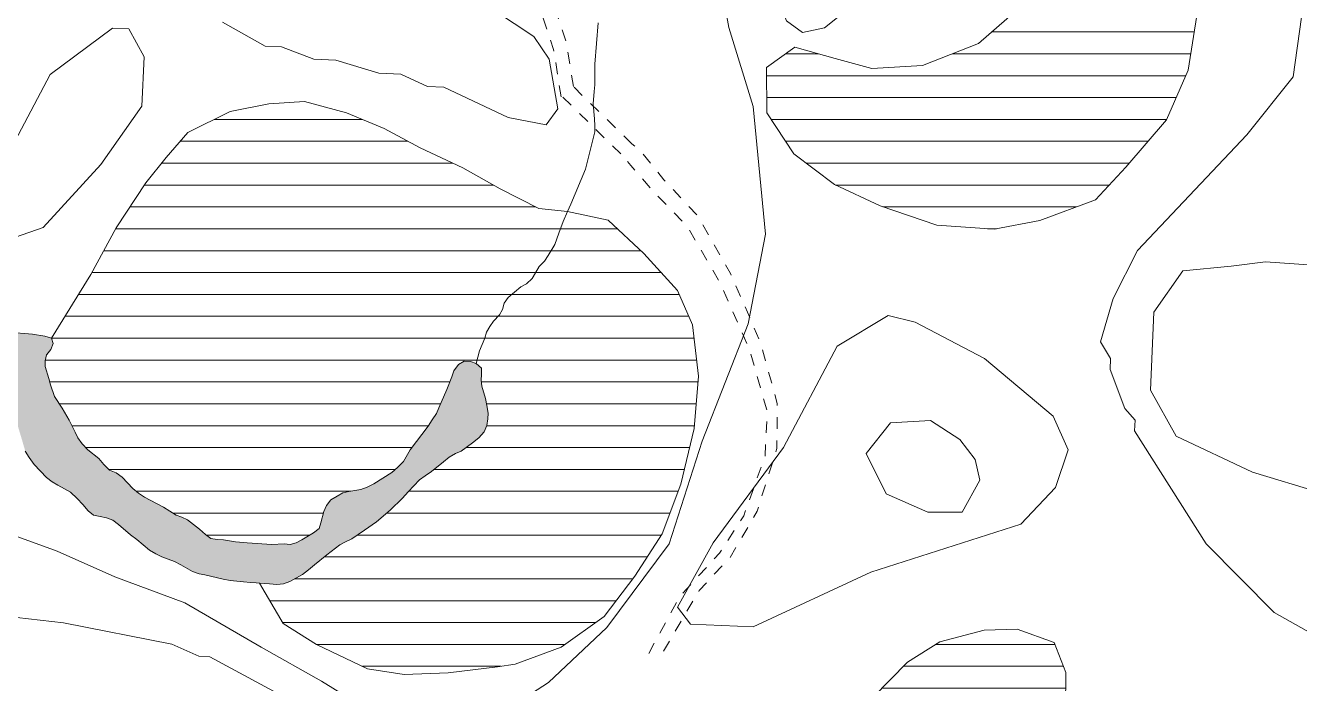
# Model space of a CAD drawing. Header units: millimetres. Extents: x 396621004 to 402046651, y 6785344214 to 6789799943.
# Drawn here: x 399322215 to 399555109, y 6786506415 to 6786626747 of the extents above; entities that cross this region are included whole.
import ezdxf

# ---------------------------------------------------------------- set-up
doc = ezdxf.new("R2010")
doc.units = ezdxf.units.MM
doc.header["$MEASUREMENT"] = 0
doc.linetypes.add('Katkoviiva', pattern=[4233.333333, 2116.666667, -2116.666667])
for name, color, linetype, lineweight in [('02 Korkeuskayrat_Kynä_nro__2', 8, 'Continuous', 15), ('02 Suot_Kynä_nro__101', 252, 'Continuous', 15), ('03 Reitit_Kynä_nro__120', 7, 'Continuous', 20)]:
    doc.layers.add(name, color=color, linetype=linetype, lineweight=lineweight)
for name, color, linetype, lineweight, true_color in [('02 Maaston rajat_Kynä_nro__82', 7, 'Continuous', 20, 0xaaaaaa), ('02 Suot_Kynä_nro__102', 7, 'Continuous', 15, 0xcccccc), ('02 Tiet_Kynä_nro__102', 7, 'Continuous', 15, 0xcccccc), ('02 Vesialueet_Kynä_nro__105', 7, 'Continuous', 15, 0xcae6ff), ('02 Vesistöt_Kynä_nro__105', 7, 'Continuous', 15, 0xcae6ff)]:
    doc.layers.add(name, color=color, linetype=linetype, lineweight=lineweight, true_color=true_color)
pattern_1 = [(0, (1245072124.6, 6788065563.7), (0, 4000), [])]

msp = doc.modelspace()

# ---------------------------------------------------------------- hatches: boundary and pattern name
at = {"layer": '02 Suot_Kynä_nro__102', "linetype": 'Continuous', "lineweight": 15, "true_color": 0xcccccc}
h = msp.add_hatch(dxfattribs=at)
h.set_pattern_fill('KAJO___suo', color=254, style=0, pattern_type=2)
h.set_pattern_definition(pattern_1)
h.paths.add_polyline_path([(399496409.87, 6786623426.18), (399486200.55, 6786619415.26), (399476909.39, 6786618865.14), (399470237.96, 6786620685.55), (399462833.67, 6786622806.04), (399457644.78, 6786619045.18), (399457745.86, 6786610773.29), (399462639.93, 6786603271.57), (399470128.45, 6786597650.28), (399478450.9, 6786593739.39), (399488795, 6786590228.59), (399499273.87, 6786589478.41), (399507613.17, 6786591068.78), (399517805.64, 6786594839.64), (399523356.75, 6786600831.01), (399530786.3, 6786609482.99), (399534728.51, 6786618565.07), (399536522.73, 6786629747.63), (399538468.56, 6786638919.72), (399537575.67, 6786646231.4), (399535233.93, 6786654853.37), (399533414.44, 6786663715.4), (399532563.67, 6786672017.3), (399532688.2, 6786679667.26), (399518841.73, 6786681109.38), (399469597.77, 6786706925.28), (399468730.14, 6786705925.05), (399467146.52, 6786703784.56), (399464307.79, 6786699393.56), (399463650.76, 6786698313.31), (399461999.74, 6786696312.86), (399461780.73, 6786695992.78), (399470431.7, 6786691821.83), (399478518.29, 6786688170.99), (399487304.03, 6786683479.92), (399491785.35, 6786677758.61), (399499602.39, 6786668606.52), (399505709.45, 6786660294.61), (399509146.25, 6786648611.94), (399508152.27, 6786638389.6), (399503468.79, 6786629597.59)])
h = msp.add_hatch(dxfattribs=at)
h.set_pattern_fill('KAJO___suo', color=254, style=0, pattern_type=2)
h.set_pattern_definition(pattern_1)
h.paths.add_polyline_path([(399338805.59, 6786589748.48), (399334138.96, 6786581206.52), (399326995.8, 6786569583.86), (399327290.63, 6786568603.64), (399326852.6, 6786567503.39), (399326128.18, 6786566593.18), (399326060.79, 6786566503.16), (399325833.35, 6786565452.92), (399325824.93, 6786564382.67), (399326498.81, 6786562202.17), (399326759.94, 6786561041.91), (399327518.06, 6786558931.43), (399328907.94, 6786556760.93), (399330222.01, 6786554590.43), (399331325.5, 6786552379.93), (399331814.06, 6786551339.69), (399332572.18, 6786550219.43), (399333625.12, 6786549139.19), (399335629.92, 6786547558.82), (399336539.66, 6786546488.58), (399337584.18, 6786545418.33), (399338763.48, 6786544968.23), (399339900.65, 6786544168.05), (399341863.34, 6786542087.57), (399342865.74, 6786541237.38), (399343943.95, 6786540507.21), (399346193.03, 6786539336.94), (399347414.44, 6786538666.79), (399349781.45, 6786537196.45), (399350817.55, 6786536836.37), (399351845.22, 6786536326.25), (399354052.19, 6786534665.87), (399355113.55, 6786533655.64), (399356115.95, 6786532935.48), (399357236.28, 6786532775.44), (399358440.85, 6786532675.42), (399360614.12, 6786532295.33), (399362728.42, 6786532125.29), (399367243.44, 6786531835.23), (399369526.21, 6786531935.25), (399370587.58, 6786531855.23), (399371674.21, 6786532125.29), (399372710.31, 6786532675.42), (399374875.16, 6786533995.72), (399375928.1, 6786534765.9), (399376222.92, 6786535806.13), (399376745.18, 6786537896.61), (399377259.02, 6786538986.86), (399378050.83, 6786539987.09), (399379171.16, 6786540677.25), (399380215.67, 6786541307.39), (399381293.89, 6786541507.44), (399383526.12, 6786541897.53), (399384696.99, 6786542297.62), (399385884.71, 6786542917.76), (399389169.89, 6786544998.24), (399390239.68, 6786545908.45), (399391317.89, 6786547028.7), (399392556.15, 6786549129.18), (399395807.63, 6786553490.18), (399396540.48, 6786554630.44), (399397340.71, 6786555780.7), (399397778.74, 6786556810.94), (399399252.86, 6786560171.71), (399400154.17, 6786562512.24), (399400524.81, 6786563612.5), (399401392.43, 6786564752.76), (399402436.95, 6786565382.9), (399403565.7, 6786565292.88), (399404601.8, 6786564922.8), (399405208.29, 6786567223.32), (399406177, 6786569553.86), (399406480.25, 6786570664.11), (399407128.86, 6786571684.34), (399407777.47, 6786572694.57), (399408864.11, 6786573814.83), (399409436.91, 6786574835.06), (399409740.15, 6786575945.32), (399410464.58, 6786577025.56), (399411610.18, 6786577995.79), (399412747.35, 6786578976.01), (399413791.87, 6786579526.14), (399414861.66, 6786580506.36), (399415442.88, 6786581526.59), (399416099.92, 6786582676.86), (399417102.32, 6786583667.08), (399417750.93, 6786584677.32), (399418980.77, 6786586707.78), (399419342.98, 6786587748.02), (399419713.61, 6786588788.26), (399420522.27, 6786590918.74), (399421314.09, 6786592729.16), (399416083.07, 6786593259.28), (399408998.88, 6786596860.1), (399402175.82, 6786600700.98), (399394341.94, 6786604341.81), (399387754.74, 6786607912.63), (399380881.13, 6786610753.28), (399373224.14, 6786612873.77), (399366695.91, 6786612443.67), (399359611.72, 6786611033.35), (399351912.61, 6786607152.46), (399347936.7, 6786602581.41), (399344213.5, 6786598000.36)])
h = msp.add_hatch(dxfattribs=at)
h.set_pattern_fill('KAJO___suo', color=254, style=0, pattern_type=2)
h.set_pattern_definition(pattern_1)
h.paths.add_polyline_path([(399438624.44, 6786533765.67), (399442027.55, 6786542887.75), (399444478.8, 6786553050.08), (399445253.76, 6786562632.27), (399444125.01, 6786571994.41), (399441395.78, 6786578255.85), (399435221.34, 6786585067.4), (399428752.06, 6786591138.79), (399421314.09, 6786592729.16), (399420522.27, 6786590918.74), (399419713.61, 6786588788.26), (399419342.98, 6786587748.02), (399418980.77, 6786586707.78), (399417750.93, 6786584677.32), (399417102.32, 6786583667.08), (399416099.92, 6786582676.86), (399415442.88, 6786581526.59), (399414861.66, 6786580506.36), (399413791.87, 6786579526.14), (399412747.35, 6786578976.01), (399411610.18, 6786577995.79), (399410464.58, 6786577025.56), (399409740.15, 6786575945.32), (399409436.91, 6786574835.06), (399408864.11, 6786573814.83), (399407777.47, 6786572694.57), (399407128.86, 6786571684.34), (399406480.25, 6786570664.11), (399406177, 6786569553.86), (399405208.29, 6786567223.32), (399404601.8, 6786564922.8), (399405595.78, 6786564062.6), (399405578.93, 6786562932.34), (399405494.69, 6786561872.1), (399405621.05, 6786560801.85), (399406294.93, 6786558541.34), (399406547.63, 6786557241.04), (399406791.92, 6786555880.73), (399406707.68, 6786554820.48), (399406539.21, 6786553620.21), (399406092.76, 6786552449.94), (399405081.94, 6786551329.69), (399403944.76, 6786550419.48), (399401830.46, 6786548889.13), (399400811.21, 6786548469.03), (399399682.46, 6786547778.87), (399398629.51, 6786546938.68), (399396430.97, 6786545198.28), (399395293.8, 6786544368.09), (399394249.28, 6786543667.93), (399392160.24, 6786541497.44), (399391141, 6786540297.16), (399388908.76, 6786538126.67), (399386398.55, 6786535986.18), (399384216.85, 6786534455.83), (399381883.53, 6786532865.46), (399380704.24, 6786532325.34), (399379668.15, 6786531765.21), (399377326.4, 6786529964.8), (399375043.63, 6786528094.37), (399373973.84, 6786527184.16), (399372845.08, 6786526343.97), (399370545.46, 6786525043.67), (399369374.59, 6786524633.58), (399368153.18, 6786524523.55), (399366813.84, 6786524623.58), (399364977.51, 6786524773.61), (399369349.32, 6786517381.92), (399375422.69, 6786513581.05), (399384722.26, 6786509120.03), (399391427.4, 6786508039.78), (399399463.44, 6786508399.86), (399408527.16, 6786509470.11), (399411711.26, 6786509970.22), (399420109.52, 6786513070.93), (399427985.52, 6786518672.21), (399433629.29, 6786526043.9)])
h = msp.add_hatch(dxfattribs=at)
h.set_pattern_fill('KAJO___suo', color=254, style=0, pattern_type=2)
h.set_pattern_definition(pattern_1)
h.paths.add_polyline_path([(399502845.45, 6786492616.25), (399508573.45, 6786497097.28), (399512313.5, 6786501928.38), (399512372.46, 6786508429.87), (399510258.16, 6786513921.13), (399503494.06, 6786516381.69), (399497479.66, 6786516171.64), (399489359.37, 6786514061.16), (399483420.78, 6786510340.31), (399477103.13, 6786503878.83), (399474331.79, 6786499227.77), (399473615.79, 6786494706.73), (399474079.09, 6786490375.74), (399475949.11, 6786487635.11), (399479840.78, 6786485804.7), (399483791.42, 6786485284.58), (399487396.69, 6786484464.39), (399490580.79, 6786485354.59), (399494590.39, 6786487505.08)])
at = {"layer": '02 Vesistöt_Kynä_nro__105', "linetype": 'Continuous', "lineweight": 0, "true_color": 0x32393f}
msp.add_hatch(color=250, dxfattribs=at).paths.add_polyline_path([(399228213.05, 6786689351.26), (399227935.07, 6786689331.26), (399226907.4, 6786688991.18), (399224784.67, 6786689091.2), (399223647.49, 6786689041.19), (399222577.7, 6786688981.18), (399221457.37, 6786689141.21), (399219292.53, 6786689671.34), (399218239.59, 6786689751.35), (399214785.94, 6786690101.43), (399213716.15, 6786690041.42), (399212654.78, 6786689201.23), (399211635.54, 6786689711.34), (399210548.9, 6786690361.49), (399209554.92, 6786691291.71), (399208720.99, 6786692351.95), (399207465.89, 6786694442.43), (399206556.15, 6786695512.67), (399205444.24, 6786697663.16), (399204694.55, 6786698853.44), (399204214.41, 6786700023.7), (399203708.99, 6786703474.49), (399203793.23, 6786704534.74), (399204374.45, 6786705554.97), (399204879.86, 6786706015.07), (399199581.46, 6786709205.8), (399198932.85, 6786708545.65), (399197997.84, 6786707555.43), (399197349.23, 6786706535.19), (399196978.59, 6786705434.94), (399196961.74, 6786704294.68), (399197652.47, 6786703434.48), (399199396.15, 6786696512.9), (399201114.55, 6786691331.72), (399203464.71, 6786686170.53), (399206842.55, 6786682139.61), (399210186.69, 6786680449.23), (399213749.84, 6786680669.28), (399214828.06, 6786681719.52), (399215906.27, 6786682769.76), (399216976.06, 6786683749.98), (399217986.88, 6786684800.22), (399219090.36, 6786685280.33), (399220219.12, 6786685190.31), (399221406.83, 6786685030.27), (399223757, 6786684200.08), (399225972.39, 6786683459.91), (399228246.74, 6786682639.73), (399229510.27, 6786682459.69), (399230714.84, 6786682369.67), (399233014.46, 6786681829.54), (399234050.55, 6786681459.46), (399236265.94, 6786680789.3), (399237302.04, 6786680419.22), (399238405.52, 6786680049.13), (399240595.64, 6786679028.9), (399241598.04, 6786678168.7), (399242566.74, 6786677018.44), (399244445.19, 6786674737.92), (399245203.31, 6786673547.65), (399245885.62, 6786672357.37), (399246508.96, 6786671237.12), (399247679.83, 6786668946.59), (399248623.26, 6786666526.04), (399249718.32, 6786664235.52), (399249987.88, 6786663225.29), (399250249.01, 6786662065.02), (399251268.25, 6786659714.48), (399251681.01, 6786658614.23), (399252919.27, 6786656313.7), (399253466.79, 6786655213.45), (399254081.71, 6786653953.16), (399255749.57, 6786651762.66), (399257341.62, 6786649502.15), (399258790.47, 6786647191.62), (399259346.42, 6786646151.38), (399259818.14, 6786644901.09), (399261064.82, 6786642670.58), (399261814.51, 6786641480.31), (399262286.23, 6786640240.03), (399262614.75, 6786638999.74), (399263414.99, 6786636529.18), (399264223.64, 6786634258.66), (399265520.87, 6786630887.89), (399266203.17, 6786629627.6), (399267011.83, 6786628287.29), (399268401.72, 6786626116.8), (399269985.34, 6786623716.25), (399270406.52, 6786622686.01), (399271004.59, 6786621365.71), (399271678.47, 6786620035.4), (399274306.61, 6786615564.38), (399276092.4, 6786612153.6), (399277263.27, 6786609863.08), (399278021.39, 6786608732.82), (399279074.33, 6786607652.57), (399280051.46, 6786606582.33), (399280742.19, 6786605462.07), (399281289.72, 6786604281.8), (399282241.58, 6786602011.28), (399282923.88, 6786600750.99), (399283673.58, 6786598560.49), (399283993.67, 6786597260.19), (399284254.8, 6786596099.93), (399285636.26, 6786593789.4), (399287219.89, 6786590468.64), (399288180.17, 6786588328.15), (399288955.13, 6786587277.91), (399289721.67, 6786586217.67), (399291616.97, 6786584157.2), (399294548.36, 6786580866.44), (399300798.62, 6786573834.83), (399303241.44, 6786571444.29), (399305692.69, 6786569253.79), (399307958.62, 6786567443.37), (399310157.16, 6786565562.94), (399311235.37, 6786564842.78), (399312330.43, 6786564322.66), (399314486.86, 6786562872.33), (399315556.65, 6786562082.15), (399316399, 6786561021.9), (399317991.05, 6786558761.39), (399319701.02, 6786556140.79), (399320181.16, 6786555110.55), (399320661.31, 6786554010.3), (399321453.12, 6786551389.7), (399322177.54, 6786548919.13), (399322859.85, 6786547728.86), (399323828.55, 6786546438.57), (399326052.37, 6786544068.02), (399327122.15, 6786543267.84), (399328141.4, 6786542687.71), (399329362.81, 6786542027.56), (399330457.87, 6786541437.42), (399331637.17, 6786540277.16), (399332681.69, 6786539136.9), (399333658.82, 6786537986.63), (399334661.22, 6786537196.45), (399335848.93, 6786536966.4), (399337036.65, 6786536726.35), (399338207.52, 6786536276.24), (399339209.92, 6786535486.06), (399341408.46, 6786533605.63), (399342545.64, 6786532735.43), (399344870.54, 6786530774.98), (399346024.56, 6786530114.83), (399347119.62, 6786529604.72), (399349461.36, 6786528704.51), (399350623.81, 6786528114.38), (399352721.27, 6786526884.09), (399353976.37, 6786526504.01), (399355020.89, 6786526273.95), (399358365.03, 6786525513.78), (399359628.56, 6786525273.73), (399362088.23, 6786525003.66), (399363360.19, 6786524903.64), (399364413.13, 6786524813.62), (399364977.51, 6786524773.61), (399366813.84, 6786524623.58), (399368153.18, 6786524523.55), (399369374.59, 6786524633.58), (399370545.46, 6786525043.67), (399372845.08, 6786526343.97), (399373973.84, 6786527184.16), (399375043.63, 6786528094.37), (399377326.4, 6786529964.8), (399379668.15, 6786531765.21), (399380704.24, 6786532325.34), (399381883.53, 6786532865.46), (399384216.85, 6786534455.83), (399386398.55, 6786535986.18), (399388908.76, 6786538126.67), (399391141, 6786540297.16), (399392160.24, 6786541497.44), (399394249.28, 6786543667.93), (399395293.8, 6786544368.09), (399396430.97, 6786545198.28), (399398629.51, 6786546938.68), (399399682.46, 6786547778.87), (399400811.21, 6786548469.03), (399401830.46, 6786548889.13), (399403944.76, 6786550419.48), (399405081.94, 6786551329.69), (399406092.76, 6786552449.94), (399406539.21, 6786553620.21), (399406707.68, 6786554820.48), (399406791.92, 6786555880.73), (399406547.63, 6786557241.04), (399406294.93, 6786558541.34), (399405621.05, 6786560801.85), (399405494.69, 6786561872.1), (399405578.93, 6786562932.34), (399405595.78, 6786564062.6), (399404601.8, 6786564922.8), (399403565.7, 6786565292.88), (399402436.95, 6786565382.9), (399401392.43, 6786564752.76), (399400524.81, 6786563612.5), (399400154.17, 6786562512.24), (399399252.86, 6786560171.71), (399397778.74, 6786556810.94), (399397340.71, 6786555780.7), (399396540.48, 6786554630.44), (399395807.63, 6786553490.18), (399392556.15, 6786549129.18), (399391317.89, 6786547028.7), (399390239.68, 6786545908.45), (399389169.89, 6786544998.24), (399385884.71, 6786542917.76), (399384696.99, 6786542297.62), (399383526.12, 6786541897.53), (399381293.89, 6786541507.44), (399380215.67, 6786541307.39), (399379171.16, 6786540677.25), (399378050.83, 6786539987.09), (399377259.02, 6786538986.86), (399376745.18, 6786537896.61), (399376222.92, 6786535806.13), (399375928.1, 6786534765.9), (399374875.16, 6786533995.72), (399372710.31, 6786532675.42), (399371674.21, 6786532125.29), (399370587.58, 6786531855.23), (399369526.21, 6786531935.25), (399367243.44, 6786531835.23), (399362728.42, 6786532125.29), (399360614.12, 6786532295.33), (399358440.85, 6786532675.42), (399357236.28, 6786532775.44), (399356115.95, 6786532935.48), (399355113.55, 6786533655.64), (399354052.19, 6786534665.87), (399351845.22, 6786536326.25), (399350817.55, 6786536836.37), (399349781.45, 6786537196.45), (399347414.44, 6786538666.79), (399346193.03, 6786539336.94), (399343943.95, 6786540507.21), (399342865.74, 6786541237.38), (399341863.34, 6786542087.57), (399339900.65, 6786544168.05), (399338763.48, 6786544968.23), (399337584.18, 6786545418.33), (399336539.66, 6786546488.58), (399335629.92, 6786547558.82), (399333625.12, 6786549139.19), (399332572.18, 6786550219.43), (399331814.06, 6786551339.69), (399331325.5, 6786552379.93), (399330222.01, 6786554590.43), (399328907.94, 6786556760.93), (399327518.06, 6786558931.43), (399326759.94, 6786561041.91), (399326498.81, 6786562202.17), (399325824.93, 6786564382.67), (399325833.35, 6786565452.92), (399326060.79, 6786566503.16), (399326128.18, 6786566593.18), (399326852.6, 6786567503.39), (399327290.63, 6786568603.64), (399326995.8, 6786569583.86), (399325765.97, 6786569933.94), (399323525.31, 6786570324.03), (399319077.68, 6786570674.11), (399318024.74, 6786570764.13), (399314815.38, 6786571444.29), (399313762.43, 6786571594.32), (399312785.3, 6786572734.58), (399312439.94, 6786573764.82), (399312094.57, 6786574785.05), (399311083.75, 6786577275.62), (399310123.47, 6786579416.11), (399309710.72, 6786580506.36), (399308666.2, 6786581656.62), (399307436.36, 6786582256.76), (399306417.11, 6786582826.89), (399304075.37, 6786584647.31), (399300781.77, 6786586897.82), (399299703.56, 6786587698.01), (399298675.89, 6786589058.32), (399297361.82, 6786591288.83), (399294531.51, 6786595779.86), (399291482.19, 6786600350.9), (399289056.22, 6786603741.68), (399287523.13, 6786605922.18), (399287051.42, 6786607092.44), (399286638.66, 6786608122.68), (399285964.78, 6786610373.19), (399285231.93, 6786612773.74), (399284684.4, 6786613884), (399283985.25, 6786614934.24), (399282671.18, 6786617164.75), (399282123.65, 6786618345.02), (399280413.67, 6786621825.81), (399279714.52, 6786622876.05), (399278543.65, 6786624176.35), (399277574.94, 6786625386.63), (399276126.09, 6786627697.16), (399275435.37, 6786628817.41), (399274812.02, 6786629867.65), (399273514.8, 6786632378.23), (399272512.4, 6786634878.8), (399271889.06, 6786635989.05), (399271476.31, 6786637089.31), (399270743.46, 6786639419.84), (399269732.63, 6786641910.41), (399269277.76, 6786644220.94), (399268789.2, 6786645251.17), (399267955.27, 6786646311.42), (399266506.42, 6786648631.95), (399265672.49, 6786649762.21), (399264602.7, 6786650562.39), (399262850.61, 6786652682.87), (399262092.49, 6786653813.13), (399261755.55, 6786654973.4), (399261519.69, 6786657333.94), (399261410.18, 6786658624.23), (399261435.46, 6786659824.51), (399261443.88, 6786660894.75), (399261250.14, 6786661975), (399260197.2, 6786663055.25), (399259127.41, 6786663845.43), (399258133.43, 6786664775.64), (399256069.67, 6786666436.02), (399255092.54, 6786667576.28), (399254182.79, 6786668636.52), (399253188.82, 6786669506.72), (399252287.5, 6786670707), (399252236.96, 6786671777.24), (399252388.58, 6786672827.48), (399253332.02, 6786673967.74), (399253989.05, 6786675118.01), (399253930.09, 6786676188.25), (399253028.77, 6786677328.51), (399251908.44, 6786678408.76), (399248918.09, 6786681839.54), (399247528.2, 6786684010.04), (399246525.8, 6786684800.22), (399245792.96, 6786683649.96), (399245632.91, 6786682459.69), (399245548.68, 6786681399.44), (399245523.4, 6786680269.18), (399245304.39, 6786679218.94), (399244723.17, 6786678198.71), (399243695.5, 6786678638.81), (399243215.36, 6786679739.06), (399242524.63, 6786681849.55), (399241909.71, 6786682969.8), (399240797.8, 6786684190.08), (399239744.86, 6786685200.31), (399238649.8, 6786685780.45), (399237478.93, 6786686230.55), (399236442.84, 6786686530.62), (399235373.05, 6786686540.62), (399234244.3, 6786686630.64), (399232113.14, 6786687440.83), (399231093.89, 6786688020.96), (399230083.07, 6786688671.11), (399228979.59, 6786689181.22)])

# ---------------------------------------------------------------- linework, layer by layer
at = {"layer": '02 Korkeuskayrat_Kynä_nro__2', "color": 8, "linetype": 'Continuous', "lineweight": 15, "flags": 128}
for points in [[(399189759.63, 6786686140.53), (399198722.26, 6786679008.9), (399213379.21, 6786670376.92), (399224801.52, 6786662145.04), (399237192.53, 6786653112.97), (399249827.83, 6786637809.47), (399254553.43, 6786625096.56), (399263204.4, 6786610213.16), (399271703.74, 6786597840.33), (399280876.97, 6786583687.09), (399288879.32, 6786571334.26), (399300040.5, 6786556850.95), (399308093.4, 6786545748.41), (399315413.45, 6786535175.99), (399327989.78, 6786530644.95), (399338552.89, 6786525943.88), (399351373.5, 6786521152.78), (399365297.6, 6786513060.93), (399376307.16, 6786506839.51), (399384604.33, 6786501738.34)], [(399182262.68, 6786676458.31), (399196885.93, 6786667786.33), (399219031.4, 6786648741.97), (399233427.21, 6786635068.84), (399249347.69, 6786611313.41), (399269412.54, 6786590368.62), (399280573.72, 6786571834.38), (399285114, 6786561612.04), (399285021.34, 6786559611.58), (399291094.71, 6786539316.94), (399293773.39, 6786532185.31), (399299442.43, 6786524913.64), (399308211.33, 6786519512.41), (399314200.46, 6786519232.34), (399329143.8, 6786517541.96), (399348981.22, 6786513631.06), (399353883.71, 6786511400.55), (399355888.52, 6786511310.53), (399382262.59, 6786497087.28)], [(399556132.71, 6786664295.53), (399551769.32, 6786656493.75), (399549444.42, 6786649592.17), (399551263.91, 6786645501.23), (399551120.71, 6786642500.54), (399555475.67, 6786628287.29), (399553976.28, 6786617344.79), (399545476.94, 6786606722.36), (399525487.9, 6786585617.53), (399521073.97, 6786576805.51), (399518715.38, 6786568903.71), (399520568.56, 6786565823), (399520484.32, 6786563822.54), (399523154.58, 6786556690.91), (399525058.3, 6786554600.43), (399524974.07, 6786552599.98), (399538038.96, 6786531985.26), (399550480.52, 6786519392.38), (399558289.13, 6786515031.38)], [(399407297.33, 6786499787.89), (399417835.17, 6786506609.46), (399428507.78, 6786516671.76), (399439904.82, 6786531975.26), (399445927.64, 6786550749.55), (399454317.48, 6786572174.46), (399457501.58, 6786588568.21), (399455210.38, 6786611943.55), (399450796.45, 6786626396.86), (399448555.79, 6786638759.69)], [(399358213.41, 6786627337.07), (399366022.02, 6786622976.08), (399369012.38, 6786622836.05), (399374917.27, 6786620565.53), (399378918.45, 6786620375.48), (399386811.3, 6786618014.94), (399390812.48, 6786617834.9), (399395714.97, 6786615604.39), (399398713.75, 6786615464.36), (399410473, 6786609923.09), (399417413.99, 6786608602.79), (399419553.57, 6786611503.45), (399417969.94, 6786620585.53), (399415156.48, 6786624716.48), (399400583.77, 6786634398.69)], [(399559358.92, 6786582806.89), (399548880.05, 6786583497.05), (399542587.67, 6786582756.88), (399533793.5, 6786581866.67), (399528478.25, 6786574334.95), (399527897.03, 6786560081.69), (399532546.82, 6786551629.75), (399546538.31, 6786545038.25), (399571505.65, 6786537486.52)]]:
    msp.add_lwpolyline(points, dxfattribs=at)
for points in [[(399498920.08, 6786639399.83), (399498220.93, 6786645931.33), (399490732.41, 6786657293.93), (399477204.22, 6786667926.36), (399475207.84, 6786668016.38), (399472259.6, 6786669156.64), (399461991.32, 6786663615.37), (399459624.31, 6786655713.57), (399457939.6, 6786640780.15), (399458664.02, 6786634738.77), (399461342.71, 6786627607.14), (399464240.4, 6786625466.65), (399468283.7, 6786626286.83), (399477642.24, 6786633868.57), (399487725.21, 6786635408.92), (399494716.74, 6786635078.85)], [(399318412.22, 6786589118.33), (399320366.48, 6786588028.08), (399325454.3, 6786589798.49), (399335992.13, 6786601331.13), (399343489.08, 6786611993.56), (399343901.83, 6786620985.62), (399341130.49, 6786626116.8), (399338140.13, 6786626256.83), (399326734.67, 6786617764.89), (399317965.78, 6786601151.08), (399316601.16, 6786593209.27)], [(399443762.8, 6786517291.9), (399441395.78, 6786520402.61), (399447940.87, 6786532115.29), (399460761.48, 6786549549.28), (399470617.02, 6786568113.53), (399479891.32, 6786573694.8), (399484835.94, 6786572464.52), (399497547.05, 6786565873.01), (399510081.26, 6786555290.59), (399512802.06, 6786549159.19), (399510477.17, 6786542257.61), (399504167.94, 6786535536.07), (399476732.5, 6786526784.07), (399455252.49, 6786516761.78)], [(399487624.13, 6786554510.41), (399480346.19, 6786554060.31), (399475864.88, 6786548489.04), (399479562.81, 6786541077.34), (399487186.1, 6786537756.58), (399493436.36, 6786537746.58), (399496687.85, 6786543617.92), (399495837.07, 6786547408.79), (399492989.92, 6786551029.62)]]:
    msp.add_lwpolyline(points, close=True, dxfattribs=at)
at = {"layer": '02 Maaston rajat_Kynä_nro__82', "color": 253, "linetype": 'Continuous', "lineweight": 20, "true_color": 0xaaaaaa, "flags": 128}
for points in [[(399503468.79, 6786629597.59), (399496409.87, 6786623426.18), (399486200.55, 6786619415.26), (399476909.39, 6786618865.14), (399470237.96, 6786620685.55), (399462833.67, 6786622806.04), (399457644.78, 6786619045.18), (399457745.86, 6786610773.29), (399462639.93, 6786603271.57), (399470128.45, 6786597650.28), (399478450.9, 6786593739.39), (399488795, 6786590228.59), (399499273.87, 6786589478.41), (399507613.17, 6786591068.78), (399517805.64, 6786594839.64), (399523356.75, 6786600831.01), (399530786.3, 6786609482.99), (399534728.51, 6786618565.07), (399536522.73, 6786629747.63)], [(399326995.8, 6786569583.86), (399334138.96, 6786581206.52), (399338805.59, 6786589748.48), (399344213.5, 6786598000.36), (399347936.7, 6786602581.41), (399351912.61, 6786607152.46), (399359611.72, 6786611033.35), (399366695.91, 6786612443.67), (399373224.14, 6786612873.77), (399380881.13, 6786610753.28), (399387754.74, 6786607912.63), (399394341.94, 6786604341.81), (399402175.82, 6786600700.98), (399408998.88, 6786596860.1), (399416083.07, 6786593259.28), (399421314.09, 6786592729.16), (399428752.06, 6786591138.79), (399435221.34, 6786585067.4), (399441395.78, 6786578255.85), (399444125.01, 6786571994.41)], [(399411711.26, 6786509970.22), (399420109.52, 6786513070.93), (399427985.52, 6786518672.21), (399433629.29, 6786526043.9), (399438624.44, 6786533765.67), (399442027.55, 6786542887.75), (399444478.8, 6786553050.08), (399445253.76, 6786562632.27), (399444125.01, 6786571994.41)], [(399326995.8, 6786569583.86), (399325765.97, 6786569933.94), (399323525.31, 6786570324.03), (399319077.68, 6786570674.11)], [(399404601.8, 6786564922.8), (399403565.7, 6786565292.88), (399402436.95, 6786565382.9), (399401392.43, 6786564752.76), (399400524.81, 6786563612.5), (399400154.17, 6786562512.24), (399399252.86, 6786560171.71), (399397778.74, 6786556810.94), (399397340.71, 6786555780.7), (399396540.48, 6786554630.44), (399395807.63, 6786553490.18), (399392556.15, 6786549129.18), (399391317.89, 6786547028.7), (399390239.68, 6786545908.45), (399389169.89, 6786544998.24), (399385884.71, 6786542917.76), (399384696.99, 6786542297.62), (399383526.12, 6786541897.53), (399381293.89, 6786541507.44), (399380215.67, 6786541307.39), (399379171.16, 6786540677.25), (399378050.83, 6786539987.09), (399377259.02, 6786538986.86), (399376745.18, 6786537896.61), (399376222.92, 6786535806.13), (399375928.1, 6786534765.9), (399374875.16, 6786533995.72), (399372710.31, 6786532675.42), (399371674.21, 6786532125.29), (399370587.58, 6786531855.23), (399369526.21, 6786531935.25), (399367243.44, 6786531835.23), (399362728.42, 6786532125.29), (399360614.12, 6786532295.33), (399358440.85, 6786532675.42), (399357236.28, 6786532775.44), (399356115.95, 6786532935.48), (399355113.55, 6786533655.64), (399354052.19, 6786534665.87), (399351845.22, 6786536326.25), (399350817.55, 6786536836.37), (399349781.45, 6786537196.45), (399347414.44, 6786538666.79), (399346193.03, 6786539336.94), (399343943.95, 6786540507.21), (399342865.74, 6786541237.38), (399341863.34, 6786542087.57), (399339900.65, 6786544168.05), (399338763.48, 6786544968.23), (399337584.18, 6786545418.33), (399336539.66, 6786546488.58), (399335629.92, 6786547558.82), (399333625.12, 6786549139.19), (399332572.18, 6786550219.43), (399331814.06, 6786551339.69), (399331325.5, 6786552379.93), (399330222.01, 6786554590.43), (399328907.94, 6786556760.93), (399327518.06, 6786558931.43), (399326759.94, 6786561041.91), (399326498.81, 6786562202.17), (399325824.93, 6786564382.67), (399325833.35, 6786565452.92), (399326060.79, 6786566503.16), (399326128.18, 6786566593.18), (399326852.6, 6786567503.39), (399327290.63, 6786568603.64), (399326995.8, 6786569583.86)], [(399364977.51, 6786524773.61), (399366813.84, 6786524623.58), (399368153.18, 6786524523.55), (399369374.59, 6786524633.58), (399370545.46, 6786525043.67), (399372845.08, 6786526343.97), (399373973.84, 6786527184.16), (399375043.63, 6786528094.37), (399377326.4, 6786529964.8), (399379668.15, 6786531765.21), (399380704.24, 6786532325.34), (399381883.53, 6786532865.46), (399384216.85, 6786534455.83), (399386398.55, 6786535986.18), (399388908.76, 6786538126.67), (399391141, 6786540297.16), (399392160.24, 6786541497.44), (399394249.28, 6786543667.93), (399395293.8, 6786544368.09), (399396430.97, 6786545198.28), (399398629.51, 6786546938.68), (399399682.46, 6786547778.87), (399400811.21, 6786548469.03), (399401830.46, 6786548889.13), (399403944.76, 6786550419.48), (399405081.94, 6786551329.69), (399406092.76, 6786552449.94), (399406539.21, 6786553620.21), (399406707.68, 6786554820.48), (399406791.92, 6786555880.73), (399406547.63, 6786557241.04), (399406294.93, 6786558541.34), (399405621.05, 6786560801.85), (399405494.69, 6786561872.1), (399405578.93, 6786562932.34), (399405595.78, 6786564062.6), (399404601.8, 6786564922.8)], [(399322177.54, 6786548919.13), (399322859.85, 6786547728.86), (399323828.55, 6786546438.57), (399326052.37, 6786544068.02), (399327122.15, 6786543267.84), (399328141.4, 6786542687.71), (399329362.81, 6786542027.56), (399330457.87, 6786541437.42), (399331637.17, 6786540277.16), (399332681.69, 6786539136.9), (399333658.82, 6786537986.63), (399334661.22, 6786537196.45), (399335848.93, 6786536966.4), (399337036.65, 6786536726.35), (399338207.52, 6786536276.24), (399339209.92, 6786535486.06), (399341408.46, 6786533605.63), (399342545.64, 6786532735.43), (399344870.54, 6786530774.98), (399346024.56, 6786530114.83), (399347119.62, 6786529604.72), (399349461.36, 6786528704.51), (399350623.81, 6786528114.38), (399352721.27, 6786526884.09), (399353976.37, 6786526504.01), (399355020.89, 6786526273.95), (399358365.03, 6786525513.78), (399359628.56, 6786525273.73), (399362088.23, 6786525003.66), (399363360.19, 6786524903.64), (399364413.13, 6786524813.62), (399364977.51, 6786524773.61)], [(399411711.26, 6786509970.22), (399408527.16, 6786509470.11), (399399463.44, 6786508399.86), (399391427.4, 6786508039.78), (399384722.26, 6786509120.03), (399375422.69, 6786513581.05), (399369349.32, 6786517381.92), (399364977.51, 6786524773.61)], [(399490580.79, 6786485354.59), (399494590.39, 6786487505.08), (399502845.45, 6786492616.25), (399508573.45, 6786497097.28), (399512313.5, 6786501928.38), (399512372.46, 6786508429.87), (399510258.16, 6786513921.13), (399503494.06, 6786516381.69), (399497479.66, 6786516171.64), (399489359.37, 6786514061.16), (399483420.78, 6786510340.31), (399477103.13, 6786503878.83), (399474331.79, 6786499227.77)]]:
    msp.add_lwpolyline(points, dxfattribs=at)
at = {"layer": '02 Suot_Kynä_nro__101', "color": 252, "linetype": 'Continuous', "lineweight": 15, "flags": 128}
msp.add_lwpolyline([(399536522.73, 6786629747.63), (399534728.51, 6786618565.07), (399530786.3, 6786609482.99), (399523356.75, 6786600831.01), (399517805.64, 6786594839.64), (399507613.17, 6786591068.78), (399499273.87, 6786589478.41), (399488795, 6786590228.59), (399478450.9, 6786593739.39), (399470128.45, 6786597650.28), (399462639.93, 6786603271.57), (399457745.86, 6786610773.29), (399457644.78, 6786619045.18), (399462833.67, 6786622806.04), (399470237.96, 6786620685.55), (399476909.39, 6786618865.14), (399486200.55, 6786619415.26), (399496409.87, 6786623426.18), (399503468.79, 6786629597.59)], dxfattribs=at)
for points in [[(399404601.8, 6786564922.8), (399403565.7, 6786565292.88), (399402436.95, 6786565382.9), (399401392.43, 6786564752.76), (399400524.81, 6786563612.5), (399400154.17, 6786562512.24), (399399252.86, 6786560171.71), (399397778.74, 6786556810.94), (399397340.71, 6786555780.7), (399396540.48, 6786554630.44), (399395807.63, 6786553490.18), (399392556.15, 6786549129.18), (399391317.89, 6786547028.7), (399390239.68, 6786545908.45), (399389169.89, 6786544998.24), (399385884.71, 6786542917.76), (399384696.99, 6786542297.62), (399383526.12, 6786541897.53), (399381293.89, 6786541507.44), (399380215.67, 6786541307.39), (399379171.16, 6786540677.25), (399378050.83, 6786539987.09), (399377259.02, 6786538986.86), (399376745.18, 6786537896.61), (399376222.92, 6786535806.13), (399375928.1, 6786534765.9), (399374875.16, 6786533995.72), (399372710.31, 6786532675.42), (399371674.21, 6786532125.29), (399370587.58, 6786531855.23), (399369526.21, 6786531935.25), (399367243.44, 6786531835.23), (399362728.42, 6786532125.29), (399360614.12, 6786532295.33), (399358440.85, 6786532675.42), (399357236.28, 6786532775.44), (399356115.95, 6786532935.48), (399355113.55, 6786533655.64), (399354052.19, 6786534665.87), (399351845.22, 6786536326.25), (399350817.55, 6786536836.37), (399349781.45, 6786537196.45), (399347414.44, 6786538666.79), (399346193.03, 6786539336.94), (399343943.95, 6786540507.21), (399342865.74, 6786541237.38), (399341863.34, 6786542087.57), (399339900.65, 6786544168.05), (399338763.48, 6786544968.23), (399337584.18, 6786545418.33), (399336539.66, 6786546488.58), (399335629.92, 6786547558.82), (399333625.12, 6786549139.19), (399332572.18, 6786550219.43), (399331814.06, 6786551339.69), (399331325.5, 6786552379.93), (399330222.01, 6786554590.43), (399328907.94, 6786556760.93), (399327518.06, 6786558931.43), (399326759.94, 6786561041.91), (399326498.81, 6786562202.17), (399325824.93, 6786564382.67), (399325833.35, 6786565452.92), (399326060.79, 6786566503.16), (399326128.18, 6786566593.18), (399326852.6, 6786567503.39), (399327290.63, 6786568603.64), (399326995.8, 6786569583.86), (399334138.96, 6786581206.52), (399338805.59, 6786589748.48), (399344213.5, 6786598000.36), (399347936.7, 6786602581.41), (399351912.61, 6786607152.46), (399359611.72, 6786611033.35), (399366695.91, 6786612443.67), (399373224.14, 6786612873.77), (399380881.13, 6786610753.28), (399387754.74, 6786607912.63), (399394341.94, 6786604341.81), (399402175.82, 6786600700.98), (399408998.88, 6786596860.1), (399416083.07, 6786593259.28), (399421314.09, 6786592729.16), (399428752.06, 6786591138.79), (399435221.34, 6786585067.4), (399441395.78, 6786578255.85), (399444125.01, 6786571994.41), (399445253.76, 6786562632.27), (399444478.8, 6786553050.08), (399442027.55, 6786542887.75), (399438624.44, 6786533765.67), (399433629.29, 6786526043.9), (399427985.52, 6786518672.21), (399420109.52, 6786513070.93), (399411711.26, 6786509970.22), (399408527.16, 6786509470.11), (399399463.44, 6786508399.86), (399391427.4, 6786508039.78), (399384722.26, 6786509120.03), (399375422.69, 6786513581.05), (399369349.32, 6786517381.92), (399364977.51, 6786524773.61), (399366813.84, 6786524623.58), (399368153.18, 6786524523.55), (399369374.59, 6786524633.58), (399370545.46, 6786525043.67), (399372845.08, 6786526343.97), (399373973.84, 6786527184.16), (399375043.63, 6786528094.37), (399377326.4, 6786529964.8), (399379668.15, 6786531765.21), (399380704.24, 6786532325.34), (399381883.53, 6786532865.46), (399384216.85, 6786534455.83), (399386398.55, 6786535986.18), (399388908.76, 6786538126.67), (399391141, 6786540297.16), (399392160.24, 6786541497.44), (399394249.28, 6786543667.93), (399395293.8, 6786544368.09), (399396430.97, 6786545198.28), (399398629.51, 6786546938.68), (399399682.46, 6786547778.87), (399400811.21, 6786548469.03), (399401830.46, 6786548889.13), (399403944.76, 6786550419.48), (399405081.94, 6786551329.69), (399406092.76, 6786552449.94), (399406539.21, 6786553620.21), (399406707.68, 6786554820.48), (399406791.92, 6786555880.73), (399406547.63, 6786557241.04), (399406294.93, 6786558541.34), (399405621.05, 6786560801.85), (399405494.69, 6786561872.1), (399405578.93, 6786562932.34), (399405595.78, 6786564062.6)], [(399474331.79, 6786499227.77), (399477103.13, 6786503878.83), (399483420.78, 6786510340.31), (399489359.37, 6786514061.16), (399497479.66, 6786516171.64), (399503494.06, 6786516381.69), (399510258.16, 6786513921.13), (399512372.46, 6786508429.87), (399512313.5, 6786501928.38), (399508573.45, 6786497097.28), (399502845.45, 6786492616.25), (399494590.39, 6786487505.08), (399490580.79, 6786485354.59), (399487396.69, 6786484464.39), (399483791.42, 6786485284.58), (399479840.78, 6786485804.7), (399475949.11, 6786487635.11), (399474079.09, 6786490375.74), (399473615.79, 6786494706.73)]]:
    msp.add_lwpolyline(points, close=True, dxfattribs=at)
at = {"layer": '02 Tiet_Kynä_nro__102', "color": 254, "linetype": 'Katkoviiva', "lineweight": 15, "true_color": 0xcccccc}
for p, q in [((399431032.84, 6786603253.7), (399420098.73, 6786613986.37)), ((399433081.33, 6786605087.41), (399422363.3, 6786615581.14))]:
    msp.add_line(p, q, dxfattribs=at)
at = {"layer": '02 Tiet_Kynä_nro__102', "color": 254, "linetype": 'Katkoviiva', "lineweight": 15, "true_color": 0xcccccc, "flags": 128}
for points in [[(399420135.98, 6786613677.27), (399418746.6, 6786622375.21), (399415697.28, 6786631547.31), (399414194.09, 6786644018)], [(399422363.3, 6786615581.14), (399421090.85, 6786623547.02), (399418041.53, 6786632719.12), (399416714.41, 6786643453.73)], [(399438859.18, 6786512313.94), (399445370.43, 6786523435.69), (399451029.58, 6786529485.32), (399455978.04, 6786537950.07), (399459558.84, 6786549381.76), (399459642.66, 6786557645.38), (399456458.57, 6786569077.99), (399451075.93, 6786581380.81), (399445095.22, 6786591953.23), (399438920.77, 6786598524.73), (399434911.17, 6786603485.87), (399433081.33, 6786605087.41)], [(399436137.49, 6786511928.52), (399441873.25, 6786522410.35), (399449106.33, 6786530274.97), (399453522.28, 6786537099.61), (399457402.95, 6786548005.66), (399457804.4, 6786556168.46), (399454525.9, 6786567609.77), (399449173.24, 6786579720.16), (399443151.5, 6786590090.94), (399436967.71, 6786596399.63), (399432889.56, 6786601150.01), (399431032.84, 6786603253.7)]]:
    msp.add_lwpolyline(points, dxfattribs=at)
at = {"layer": '02 Vesialueet_Kynä_nro__105', "color": 254, "linetype": 'Continuous', "lineweight": 15, "true_color": 0xcae6ff, "flags": 128}
for points in [[(399404601.8, 6786564922.8), (399405208.29, 6786567223.32), (399406177, 6786569553.86), (399406480.25, 6786570664.11), (399407128.86, 6786571684.34), (399407777.47, 6786572694.57), (399408864.11, 6786573814.83), (399409436.91, 6786574835.06), (399409740.15, 6786575945.32), (399410464.58, 6786577025.56), (399411610.18, 6786577995.79), (399412747.35, 6786578976.01), (399413791.87, 6786579526.14), (399414861.66, 6786580506.36), (399415442.88, 6786581526.59), (399416099.92, 6786582676.86), (399417102.32, 6786583667.08), (399417750.93, 6786584677.32), (399418980.77, 6786586707.78), (399419342.98, 6786587748.02), (399419713.61, 6786588788.26), (399420522.27, 6786590918.74), (399421314.09, 6786592729.16), (399421903.73, 6786594079.47), (399424616.11, 6786600460.93), (399426292.39, 6786607282.49), (399426317.66, 6786608422.75), (399426208.16, 6786609703.04), (399425997.57, 6786612423.66), (399426174.46, 6786614684.18), (399426275.55, 6786615874.45), (399426292.39, 6786617084.73), (399426283.97, 6786619645.32), (399426890.46, 6786627237.05)], [(399319077.68, 6786570674.11), (399323525.31, 6786570324.03), (399325765.97, 6786569933.94), (399326995.8, 6786569583.86), (399327290.63, 6786568603.64), (399326852.6, 6786567503.39), (399326128.18, 6786566593.18), (399326060.79, 6786566503.16), (399325833.35, 6786565452.92), (399325824.93, 6786564382.67), (399326498.81, 6786562202.17), (399326759.94, 6786561041.91), (399327518.06, 6786558931.43), (399328907.94, 6786556760.93), (399330222.01, 6786554590.43), (399331325.5, 6786552379.93), (399331814.06, 6786551339.69), (399332572.18, 6786550219.43), (399333625.12, 6786549139.19), (399335629.92, 6786547558.82), (399336539.66, 6786546488.58), (399337584.18, 6786545418.33), (399338763.48, 6786544968.23), (399339900.65, 6786544168.05), (399341863.34, 6786542087.57), (399342865.74, 6786541237.38), (399343943.95, 6786540507.21), (399346193.03, 6786539336.94), (399347414.44, 6786538666.79), (399349781.45, 6786537196.45), (399350817.55, 6786536836.37), (399351845.22, 6786536326.25), (399354052.19, 6786534665.87), (399355113.55, 6786533655.64), (399356115.95, 6786532935.48), (399357236.28, 6786532775.44), (399358440.85, 6786532675.42), (399360614.12, 6786532295.33), (399362728.42, 6786532125.29), (399367243.44, 6786531835.23), (399369526.21, 6786531935.25), (399370587.58, 6786531855.23), (399371674.21, 6786532125.29), (399372710.31, 6786532675.42), (399374875.16, 6786533995.72), (399375928.1, 6786534765.9), (399376222.92, 6786535806.13), (399376745.18, 6786537896.61), (399377259.02, 6786538986.86), (399378050.83, 6786539987.09), (399379171.16, 6786540677.25), (399380215.67, 6786541307.39), (399381293.89, 6786541507.44), (399383526.12, 6786541897.53), (399384696.99, 6786542297.62), (399385884.71, 6786542917.76), (399389169.89, 6786544998.24), (399390239.68, 6786545908.45), (399391317.89, 6786547028.7), (399392556.15, 6786549129.18), (399395807.63, 6786553490.18), (399396540.48, 6786554630.44), (399397340.71, 6786555780.7), (399397778.74, 6786556810.94), (399399252.86, 6786560171.71), (399400154.17, 6786562512.24), (399400524.81, 6786563612.5), (399401392.43, 6786564752.76), (399402436.95, 6786565382.9), (399403565.7, 6786565292.88), (399404601.8, 6786564922.8), (399405595.78, 6786564062.6), (399405578.93, 6786562932.34), (399405494.69, 6786561872.1), (399405621.05, 6786560801.85), (399406294.93, 6786558541.34), (399406547.63, 6786557241.04), (399406791.92, 6786555880.73), (399406707.68, 6786554820.48), (399406539.21, 6786553620.21), (399406092.76, 6786552449.94), (399405081.94, 6786551329.69), (399403944.76, 6786550419.48), (399401830.46, 6786548889.13), (399400811.21, 6786548469.03), (399399682.46, 6786547778.87), (399398629.51, 6786546938.68), (399396430.97, 6786545198.28), (399395293.8, 6786544368.09), (399394249.28, 6786543667.93), (399392160.24, 6786541497.44), (399391141, 6786540297.16), (399388908.76, 6786538126.67), (399386398.55, 6786535986.18), (399384216.85, 6786534455.83), (399381883.53, 6786532865.46), (399380704.24, 6786532325.34), (399379668.15, 6786531765.21), (399377326.4, 6786529964.8), (399375043.63, 6786528094.37), (399373973.84, 6786527184.16), (399372845.08, 6786526343.97), (399370545.46, 6786525043.67), (399369374.59, 6786524633.58), (399368153.18, 6786524523.55), (399366813.84, 6786524623.58), (399364977.51, 6786524773.61), (399364413.13, 6786524813.62), (399363360.19, 6786524903.64), (399362088.23, 6786525003.66), (399359628.56, 6786525273.73), (399358365.03, 6786525513.78), (399355020.89, 6786526273.95), (399353976.37, 6786526504.01), (399352721.27, 6786526884.09), (399350623.81, 6786528114.38), (399349461.36, 6786528704.51), (399347119.62, 6786529604.72), (399346024.56, 6786530114.83), (399344870.54, 6786530774.98), (399342545.64, 6786532735.43), (399341408.46, 6786533605.63), (399339209.92, 6786535486.06), (399338207.52, 6786536276.24), (399337036.65, 6786536726.35), (399335848.93, 6786536966.4), (399334661.22, 6786537196.45), (399333658.82, 6786537986.63), (399332681.69, 6786539136.9), (399331637.17, 6786540277.16), (399330457.87, 6786541437.42), (399329362.81, 6786542027.56), (399328141.4, 6786542687.71), (399327122.15, 6786543267.84), (399326052.37, 6786544068.02), (399323828.55, 6786546438.57), (399322859.85, 6786547728.86), (399322177.54, 6786548919.13)]]:
    msp.add_lwpolyline(points, dxfattribs=at)
at = {"layer": '03 Reitit_Kynä_nro__120', "color": 7, "linetype": 'Katkoviiva', "lineweight": 20}
msp.add_open_spline([(398901519.29, 6786925634.51), (398901519.29, 6786925634.51), (398903229.69, 6786921332.45), (398904741.05, 6786916958.1), (398905843.12, 6786913768.36), (398906833.59, 6786910539.58), (398908045.62, 6786907390.31), (398909145.62, 6786904532.11), (398910391.59, 6786901733.17), (398911585.35, 6786898912.6), (398914919.3, 6786891035.25), (398917836.11, 6786882933.56), (398918867.29, 6786874454.48), (398919502.73, 6786869229.45), (398919432.92, 6786863944.67), (398918867.29, 6786858709.38), (398918491.33, 6786855229.58), (398917922.76, 6786851768.94), (398916960.15, 6786848404.12), (398915760.13, 6786844209.42), (398914060.12, 6786840142.31), (398911460.62, 6786836641.3), (398909909.66, 6786834552.47), (398908098.46, 6786832678.68), (398906358.08, 6786830742.42), (398903359.3, 6786827406.12), (398900691.12, 6786823777.15), (398898638.58, 6786819792.51), (398896235.11, 6786815126.59), (398894783, 6786810048.99), (398893128.29, 6786805063.07), (398891833.29, 6786801161.02), (398890418.82, 6786797289.75), (398888440.84, 6786793688.75), (398885441.21, 6786788227.81), (398881221.03, 6786783558.25), (398877768.87, 6786778365.16), (398875875.3, 6786775516.65), (398874239.77, 6786772507.97), (398872496.32, 6786769564.52), (398870054.93, 6786765442.75), (398867411.07, 6786761431.59), (398865428.62, 6786757074.11), (398864106.06, 6786754167.09), (398863154.83, 6786751107.44), (398862715.7, 6786747946.74), (398861871.36, 6786741869.52), (398862996.05, 6786735645.8), (398866098.62, 6786730364.22), (398869760.48, 6786724130.55), (398875903.85, 6786719900.09), (398880887.66, 6786714621.47), (398888610.24, 6786706442.07), (398893314.61, 6786696002.57), (398899410.15, 6786686514.49), (398904257.26, 6786678969.68), (398909958.64, 6786672016.97), (398915019.51, 6786664612.2), (398919696.82, 6786657768.63), (398923821.78, 6786650561.97), (398928550.75, 6786643754.54), (398933374.53, 6786636810.63), (398938834.28, 6786630319.5), (398943427.47, 6786623222.48), (398945076.66, 6786620674.29), (398946627.05, 6786618062.13), (398948387.82, 6786615590.45), (398950384.13, 6786612788.11), (398952683.35, 6786610212.37), (398954668.62, 6786607402.23), (398957659.7, 6786603168.39), (398959978.43, 6786598472.36), (398963392.83, 6786594580.94), (398966814.04, 6786590681.77), (398971252.63, 6786587780.9), (398976276.69, 6786586524.52), (398982680.67, 6786584923.06), (398989440.59, 6786586164.56), (398995128.34, 6786589536.63), (399000542.63, 6786592746.56), (399004615.39, 6786597682.47), (399008956.65, 6786602269.62), (399016876.46, 6786610638.03), (399025886.49, 6786617865.74), (399034833.38, 6786625134.24), (399038904.81, 6786628441.9), (399042983.92, 6786631753.81), (399046627.66, 6786635524.99), (399050124.77, 6786639144.4), (399053260.57, 6786643155.61), (399055089.78, 6786647834.54), (399056550.17, 6786651570.09), (399057150.6, 6786655563.12), (399057808.3, 6786659526.25), (399059366.67, 6786668916.65), (399061455.26, 6786678208.21), (399063714.2, 6786687455.03), (399065874.43, 6786696297.79), (399068327.95, 6786705179.26), (399067840.78, 6786714245.1), (399067506.79, 6786720460.35), (399065843.16, 6786726496.6), (399064108.05, 6786732483.61), (399062048.62, 6786739589.7), (399059822.66, 6786746694.51), (399059123.86, 6786754052.88), (399058857.23, 6786756860.42), (399058809.86, 6786759683.34), (399058552.55, 6786762491.97), (399058033.44, 6786768158.38), (399056507.38, 6786773720.26), (399056609.81, 6786779401.5), (399056685.03, 6786783573.41), (399057619.55, 6786787692.86), (399057527.93, 6786791862.23), (399057404.01, 6786797500.63), (399055459.31, 6786802979.17), (399055781.2, 6786808598.89), (399056345.26, 6786818446.42), (399063621.42, 6786826141.94), (399069472.6, 6786834250.42), (399073828.03, 6786840286.11), (399077668.68, 6786846830.19), (399083675.87, 6786851166.39), (399088593.45, 6786854716.07), (399094487.23, 6786856560.86), (399099852.51, 6786859412.94), (399104378.31, 6786861818.77), (399108548.83, 6786864904.73), (399111798.17, 6786868861.08), (399113643.18, 6786871107.53), (399115138.02, 6786873624.19), (399116012.61, 6786876393.83), (399117439.32, 6786880911.92), (399117193.51, 6786885737.33), (399117329.2, 6786890488.89), (399117553.81, 6786898354.01), (399118737.55, 6786906153.35), (399120089.09, 6786913907.09), (399121393.77, 6786921391.99), (399122868.11, 6786928923.56), (399126338.12, 6786935665.81), (399128227.85, 6786939337.56), (399130666.53, 6786942684.64), (399133267.5, 6786945896.08), (399139653.4, 6786953780.81), (399146809.4, 6786960997.45), (399153641.6, 6786968501.83), (399159083.51, 6786974479.14), (399164280.06, 6786980692.52), (399170131.72, 6786986266.85), (399175199.91, 6786991094.84), (399180685.62, 6786995482.22), (399186739.36, 6786998994.73), (399192202.44, 6787002164.52), (399198071.62, 6787004831.06), (399204360.61, 6787005258.07), (399206814.91, 6787005424.71), (399209272.79, 6787005282.24), (399211726.15, 6787005070.35), (399221535.86, 6787004223.14), (399231354.4, 6787003512.65), (399241191.54, 6787003124.66), (399250279.49, 6787002766.22), (399259381.49, 6787002884.37), (399268470.54, 6787002555.48), (399284960.48, 6787001958.79), (399301376.4, 6787000219.34), (399317834.43, 6786998994.99), (399326802.89, 6786998327.8), (399335863.41, 6786997983.32), (399344512.61, 6786995561.65), (399346482.79, 6786995010.02), (399348748.5, 6786994234.65), (399349853.36, 6786995815.97), (399350708.77, 6786997040.27), (399350083.57, 6786998583.44), (399349462.85, 6787000003.24), (399345803.84, 6787008372.54), (399341500.81, 6787016474.89), (399338790.38, 6787025190.08), (399336295.62, 6787033211.84), (399334968.91, 6787041577.72), (399335102.73, 6787049978.11), (399335159.48, 6787053540.55), (399335452.06, 6787057092.48), (399335627.56, 6787060651.71), (399335868.2, 6787065532.05), (399335714.85, 6787070422.59), (399335811.98, 6787075308.19), (399335971.12, 6787083312.95), (399336683.7, 6787091395.17), (399334721.24, 6787099130.21), (399333188.86, 6787105170.11), (399330013.84, 6787110619.11), (399326201.48, 6787115559.88), (399318816.91, 6787125130.19), (399309159.69, 6787132608.44), (399300267.09, 6787140822.96), (399293221.58, 6787147331.25), (399286612.04, 6787154290.44), (399279923.56, 6787161166.49), (399271929, 6787169385.25), (399263871.07, 6787177546.82), (399256360.09, 6787186207.46), (399250698.25, 6787192735.91), (399245335.57, 6787199524.24), (399239382.76, 6787205786.15), (399235170.55, 6787210217.07), (399230705.14, 6787214404.53), (399225967.6, 6787218268.36), (399216737.8, 6787225795.96), (399206035.65, 6787232178.03), (399201084.35, 6787242889.82), (399198304.5, 6787248903.84), (399197629.69, 6787255588.62), (399197240.9, 6787262227.74), (399196877.3, 6787268436.68), (399196625.59, 6787274661.46), (399197023.81, 6787280867.52), (399197603.11, 6787289895.54), (399199397.93, 6787298797.07), (399200016.2, 6787307823.04), (399200566.23, 6787315852.81), (399200131.3, 6787323926.33), (399200898.01, 6787331936.12), (399201828.35, 6787341655.34), (399204305.79, 6787351144.23), (399205951.05, 6787360772.7), (399208161.51, 6787373708.8), (399208936.17, 6787386989.33), (399205647.17, 6787399656.25), (399203326.37, 6787408594.33), (399198901.86, 6787416881.24), (399196949.38, 6787425902.99), (399196357.53, 6787428637.7), (399195974.68, 6787431414.8), (399195262.35, 6787434119.77), (399194062.54, 6787438675.84), (399191864.31, 6787442888.43), (399190090.52, 6787447258.16), (399186457.08, 6787456209.15), (399184332.92, 6787465673.78), (399182204.97, 6787475106.15), (399179649.83, 6787486432.07), (399176891.7, 6787497712.08), (399174454.99, 6787509064.23), (399173053.23, 6787515594.78), (399171619.98, 6787522122.88), (399170619.04, 6787528726.8), (399169461.53, 6787536363.69), (399168621.38, 6787544288.42), (399163795.77, 6787550208.12), (399156238.74, 6787559478.51), (399142747.58, 6787558923.9), (399130536.2, 6787560119.35), (399112051.1, 6787561928.98), (399094098.81, 6787568153.03), (399075542.76, 6787568276.37), (399073096.5, 6787568292.63), (399070651.97, 6787568262.93), (399068206.65, 6787568325.2), (399062343.21, 6787568474.49), (399056554.08, 6787569589.12), (399050747.1, 6787570428.47), (399047444.38, 6787570905.84), (399043961.78, 6787571414.27), (399042002.36, 6787574027.02), (399039345.22, 6787577570.1), (399041470.77, 6787582346.93), (399041825.33, 6787586899.95), (399042158.97, 6787591184.15), (399041025.7, 6787595408.5), (399039934.6, 6787599578.56), (399039330.16, 6787601888.68), (399038876.89, 6787603612.27), (399038876.89, 6787603612.27)], degree=3, knots=[0, 0, 0, 0, 1, 1, 1, 2, 2, 2, 3, 3, 3, 4, 4, 4, 5, 5, 5, 6, 6, 6, 7, 7, 7, 8, 8, 8, 9, 9, 9, 10, 10, 10, 11, 11, 11, 12, 12, 12, 13, 13, 13, 14, 14, 14, 15, 15, 15, 16, 16, 16, 17, 17, 17, 18, 18, 18, 19, 19, 19, 20, 20, 20, 21, 21, 21, 22, 22, 22, 23, 23, 23, 24, 24, 24, 25, 25, 25, 26, 26, 26, 27, 27, 27, 28, 28, 28, 29, 29, 29, 30, 30, 30, 31, 31, 31, 32, 32, 32, 33, 33, 33, 34, 34, 34, 35, 35, 35, 36, 36, 36, 37, 37, 37, 38, 38, 38, 39, 39, 39, 40, 40, 40, 41, 41, 41, 42, 42, 42, 43, 43, 43, 44, 44, 44, 45, 45, 45, 46, 46, 46, 47, 47, 47, 48, 48, 48, 49, 49, 49, 50, 50, 50, 51, 51, 51, 52, 52, 52, 53, 53, 53, 54, 54, 54, 55, 55, 55, 56, 56, 56, 57, 57, 57, 58, 58, 58, 59, 59, 59, 60, 60, 60, 61, 61, 61, 62, 62, 62, 63, 63, 63, 64, 64, 64, 65, 65, 65, 66, 66, 66, 67, 67, 67, 68, 68, 68, 69, 69, 69, 70, 70, 70, 71, 71, 71, 72, 72, 72, 73, 73, 73, 74, 74, 74, 75, 75, 75, 76, 76, 76, 77, 77, 77, 78, 78, 78, 79, 79, 79, 80, 80, 80, 81, 81, 81, 82, 82, 82, 83, 83, 83, 84, 84, 84, 85, 85, 85, 86, 86, 86, 87, 87, 87, 88, 88, 88, 89, 89, 89, 90, 90, 90, 91, 91, 91, 92, 92, 92, 92], dxfattribs=at)

doc.saveas('drawing.dxf')
